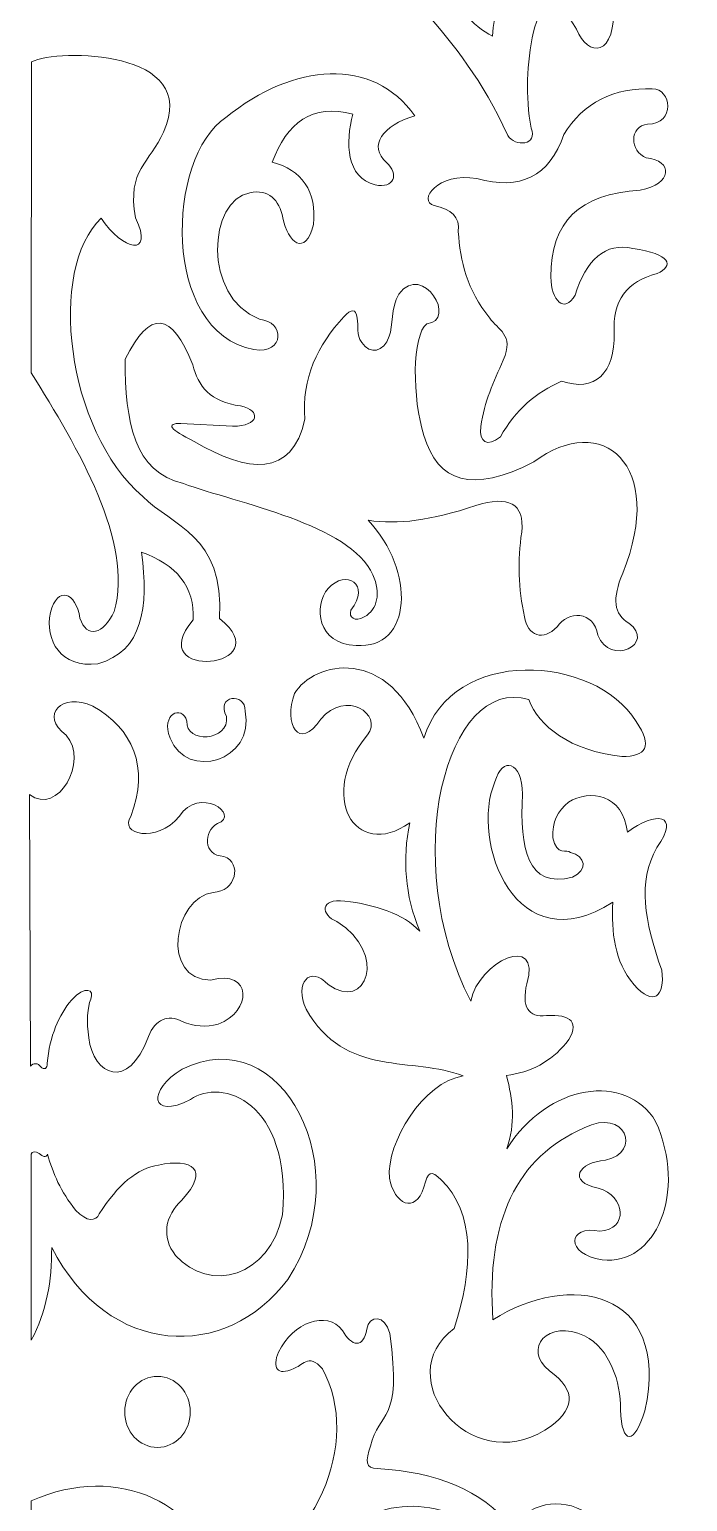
# Model space of a CAD drawing. Header units: centimetres. Extents: x -29 to 29, y -119 to 120.
# Drawn here: x -28.5 to -12.28, y -95.54 to -59.28 of the extents above; entities that cross this region are included whole.
import ezdxf

# ---------------------------------------------------------------- set-up
doc = ezdxf.new("R2010")
doc.units = ezdxf.units.CM
doc.header["$MEASUREMENT"] = 0
doc.layers.add('layer 1', color=7, linetype='Continuous')

msp = doc.modelspace()

# ---------------------------------------------------------------- linework, layer by layer
at = {"layer": 'layer 1', "color": 242, "lineweight": 9}
msp.add_ellipse((-25.34634, -93.33586), major_axis=(0, 0.875), ratio=0.92285714, dxfattribs=at)
for points, knots in [([(-16.1376, -61.71586), (-15.95907, -62.13613), (-16.53252, -62.186), (-16.71509, -61.89086), (-16.71509, -61.89086), (-17.94805, -59.16221), (-19.60045, -58.3938), (-20.64509, -56.19586), (-20.64509, -56.19586), (-21.55007, -54.47193), (-21.80926, -51.04491), (-19.49759, -49.23586), (-19.49759, -49.23586), (-18.88172, -48.62799), (-18.4038, -48.748), (-18.06385, -49.59586), (-18.06385, -49.59586), (-17.80241, -50.48303), (-17.93618, -51.08947), (-18.4876, -50.98336), (-18.4876, -50.98336), (-19.26617, -50.54859), (-19.59963, -51.50682), (-19.0001, -52.26586), (-19.0001, -52.26586), (-18.51714, -52.94497), (-19.17434, -53.49293), (-19.6251, -52.76086), (-19.6251, -52.76086), (-19.82792, -52.30058), (-20.02972, -52.28976), (-20.23009, -52.93586), (-20.23009, -52.93586), (-20.40332, -53.48667), (-20.46353, -54.05872), (-20.43009, -54.64836), (-20.43009, -54.64836), (-20.38823, -55.00836), (-20.28155, -55.11336), (-20.11009, -54.96336), (-20.11009, -54.96336), (-19.8231, -54.59468), (-19.23152, -54.51197), (-19.1126, -55.05836), (-19.1126, -55.05836), (-19.17976, -55.91583), (-18.93112, -56.30726), (-18.29885, -56.51711), (-18.29885, -56.51711), (-17.53964, -56.8414), (-17.38005, -57.71811), (-18.0376, -58.20586), (-18.0376, -58.20586), (-18.03282, -58.67187), (-17.59069, -59.19994), (-17.0901, -59.44336), (-17.0901, -59.44336), (-16.95489, -57.19668), (-14.35917, -56.44531), (-14.10259, -58.57336), (-14.10259, -58.57336), (-14.02965, -60.03103), (-14.75066, -59.95502), (-15.0201, -59.27836), (-15.0201, -59.27836), (-15.43522, -58.48945), (-15.91274, -58.61469), (-16.08009, -59.34336), (-16.08009, -59.34336), (-16.25073, -60.12594), (-16.27967, -60.91624), (-16.1376, -61.71586)], [0, 0, 0, 0, 0.05263158, 0.05263158, 0.05263158, 0.05263158, 0.10526316, 0.10526316, 0.10526316, 0.10526316, 0.15789474, 0.15789474, 0.15789474, 0.15789474, 0.21052632, 0.21052632, 0.21052632, 0.21052632, 0.26315789, 0.26315789, 0.26315789, 0.26315789, 0.31578947, 0.31578947, 0.31578947, 0.31578947, 0.36842105, 0.36842105, 0.36842105, 0.36842105, 0.42105263, 0.42105263, 0.42105263, 0.42105263, 0.47368421, 0.47368421, 0.47368421, 0.47368421, 0.52631579, 0.52631579, 0.52631579, 0.52631579, 0.57894737, 0.57894737, 0.57894737, 0.57894737, 0.63157895, 0.63157895, 0.63157895, 0.63157895, 0.68421053, 0.68421053, 0.68421053, 0.68421053, 0.73684211, 0.73684211, 0.73684211, 0.73684211, 0.78947368, 0.78947368, 0.78947368, 0.78947368, 0.84210526, 0.84210526, 0.84210526, 0.84210526, 0.89473684, 0.89473684, 0.89473684, 0.89473684, 1, 1, 1, 1]), ([(-28.45134, -60.08086), (-28.45134, -60.08086), (-28.45634, -67.74336), (-28.45634, -67.74336), (-28.45634, -67.74336), (-27.30649, -69.59769), (-25.91643, -71.91077), (-26.41634, -73.61586), (-26.41634, -73.61586), (-26.67556, -74.188), (-27.09215, -74.3005), (-27.25634, -73.78086), (-27.25634, -73.78086), (-27.35997, -73.14432), (-27.80737, -72.97678), (-27.98384, -73.64336), (-27.98384, -73.64336), (-28.13024, -74.33053), (-27.73146, -75.02067), (-26.81634, -74.90586), (-26.81634, -74.90586), (-25.7051, -74.5965), (-25.56294, -73.5166), (-25.73884, -72.16086), (-25.73884, -72.16086), (-24.90093, -72.44951), (-24.41587, -73.01367), (-24.47134, -73.82336), (-24.47134, -73.82336), (-25.7446, -75.36636), (-22.27348, -75.01437), (-23.81634, -73.79461), (-23.81634, -73.79461), (-23.69085, -71.72458), (-24.99664, -71.5182), (-25.70884, -70.78586), (-25.70884, -70.78586), (-27.61134, -69.15961), (-28.05043, -65.17012), (-26.73384, -63.92836), (-26.73384, -63.92836), (-26.20654, -64.7316), (-25.42057, -64.90549), (-25.88884, -63.92086), (-25.88884, -63.92086), (-26.10396, -62.72877), (-25.53156, -62.57244), (-25.19884, -61.80836), (-25.19884, -61.80836), (-24.26285, -59.76876), (-27.80374, -59.74933), (-28.45134, -60.08086)], [0, 0, 0, 0, 0.07142857, 0.07142857, 0.07142857, 0.07142857, 0.14285714, 0.14285714, 0.14285714, 0.14285714, 0.21428571, 0.21428571, 0.21428571, 0.21428571, 0.28571429, 0.28571429, 0.28571429, 0.28571429, 0.35714286, 0.35714286, 0.35714286, 0.35714286, 0.42857143, 0.42857143, 0.42857143, 0.42857143, 0.5, 0.5, 0.5, 0.5, 0.57142857, 0.57142857, 0.57142857, 0.57142857, 0.64285714, 0.64285714, 0.64285714, 0.64285714, 0.71428571, 0.71428571, 0.71428571, 0.71428571, 0.78571429, 0.78571429, 0.78571429, 0.78571429, 0.85714286, 0.85714286, 0.85714286, 0.85714286, 1, 1, 1, 1]), ([(-19.00385, -61.41336), (-19.80494, -61.63751), (-20.16003, -62.15369), (-19.70134, -62.56086), (-19.70134, -62.56086), (-19.38322, -62.85031), (-19.51581, -63.20661), (-19.9802, -63.1103), (-19.9802, -63.1103), (-20.69301, -62.93485), (-20.72361, -62.06719), (-20.5302, -61.3703), (-20.5302, -61.3703), (-21.53073, -61.08451), (-22.1676, -61.59097), (-22.51634, -62.55336), (-22.51634, -62.55336), (-21.80494, -62.72365), (-21.40539, -63.28517), (-21.50384, -64.08836), (-21.50384, -64.08836), (-21.69911, -64.88642), (-22.14138, -64.54003), (-22.25384, -63.91836), (-22.25384, -63.91836), (-22.35786, -63.48292), (-22.59512, -63.20801), (-23.07384, -63.30336), (-23.07384, -63.30336), (-24.08235, -63.4715), (-24.25826, -65.86614), (-22.83384, -66.42086), (-22.83384, -66.42086), (-22.19656, -66.47267), (-22.20878, -67.28416), (-22.96884, -67.16836), (-22.96884, -67.16836), (-25.2707, -66.73161), (-25.13157, -62.4379), (-23.66384, -61.44836), (-23.66384, -61.44836), (-21.98211, -60.09598), (-20.04325, -59.94066), (-19.00385, -61.41336)], [0, 0, 0, 0, 0.08333333, 0.08333333, 0.08333333, 0.08333333, 0.16666667, 0.16666667, 0.16666667, 0.16666667, 0.25, 0.25, 0.25, 0.25, 0.33333333, 0.33333333, 0.33333333, 0.33333333, 0.41666667, 0.41666667, 0.41666667, 0.41666667, 0.5, 0.5, 0.5, 0.5, 0.58333333, 0.58333333, 0.58333333, 0.58333333, 0.66666667, 0.66666667, 0.66666667, 0.66666667, 0.75, 0.75, 0.75, 0.75, 0.83333333, 0.83333333, 0.83333333, 0.83333333, 1, 1, 1, 1]), ([(-17.93385, -64.26086), (-17.89101, -63.90262), (-18.10134, -63.7078), (-18.52634, -63.61836), (-18.52634, -63.61836), (-18.94908, -63.50599), (-18.44178, -62.78453), (-17.47384, -62.95461), (-17.47384, -62.95461), (-16.40573, -63.2589), (-15.69074, -62.89683), (-15.32885, -61.86836), (-15.32885, -61.86836), (-14.88034, -61.09535), (-14.06037, -60.69922), (-13.15135, -60.74586), (-13.15135, -60.74586), (-12.68266, -60.73093), (-12.56547, -61.60561), (-13.26635, -61.61586), (-13.26635, -61.61586), (-13.72747, -61.66315), (-13.70715, -62.28663), (-13.30134, -62.44336), (-13.30134, -62.44336), (-12.63358, -62.50858), (-12.65474, -63.09459), (-13.44938, -63.24182), (-13.44938, -63.24182), (-14.95396, -63.33837), (-15.65285, -64.01159), (-15.65384, -65.38086), (-15.65384, -65.38086), (-15.64208, -65.95732), (-15.316, -66.29754), (-15.05635, -65.82586), (-15.05635, -65.82586), (-14.79163, -64.95648), (-14.30607, -64.51793), (-13.63134, -64.67586), (-13.63134, -64.67586), (-12.69875, -64.8033), (-12.60605, -65.11168), (-13.03259, -65.29586), (-13.03259, -65.29586), (-13.78262, -65.48154), (-14.13513, -65.96779), (-14.0901, -66.75461), (-14.0901, -66.75461), (-14.06479, -67.74886), (-14.57392, -68.22298), (-15.38634, -67.94586), (-15.38634, -67.94586), (-16.01395, -68.22268), (-16.51467, -68.64231), (-16.89635, -69.31836), (-16.89635, -69.31836), (-17.22519, -69.56987), (-17.42409, -69.46446), (-17.37634, -69.06086), (-17.37634, -69.06086), (-17.29358, -68.44476), (-17.05884, -67.96586), (-16.82634, -67.43086), (-16.82634, -67.43086), (-16.54113, -66.78492), (-16.97214, -66.68075), (-17.15634, -66.39086), (-17.15634, -66.39086), (-17.72261, -65.70691), (-17.8848, -64.98868), (-17.93385, -64.26086)], [0, 0, 0, 0, 0.05263158, 0.05263158, 0.05263158, 0.05263158, 0.10526316, 0.10526316, 0.10526316, 0.10526316, 0.15789474, 0.15789474, 0.15789474, 0.15789474, 0.21052632, 0.21052632, 0.21052632, 0.21052632, 0.26315789, 0.26315789, 0.26315789, 0.26315789, 0.31578947, 0.31578947, 0.31578947, 0.31578947, 0.36842105, 0.36842105, 0.36842105, 0.36842105, 0.42105263, 0.42105263, 0.42105263, 0.42105263, 0.47368421, 0.47368421, 0.47368421, 0.47368421, 0.52631579, 0.52631579, 0.52631579, 0.52631579, 0.57894737, 0.57894737, 0.57894737, 0.57894737, 0.63157895, 0.63157895, 0.63157895, 0.63157895, 0.68421053, 0.68421053, 0.68421053, 0.68421053, 0.73684211, 0.73684211, 0.73684211, 0.73684211, 0.78947368, 0.78947368, 0.78947368, 0.78947368, 0.84210526, 0.84210526, 0.84210526, 0.84210526, 0.89473684, 0.89473684, 0.89473684, 0.89473684, 1, 1, 1, 1]), ([(-26.14134, -67.40336), (-26.14909, -68.95365), (-25.91899, -70.19302), (-24.70884, -70.46586), (-24.70884, -70.46586), (-23.36513, -70.95753), (-20.60088, -71.46771), (-20.03634, -72.71336), (-20.03634, -72.71336), (-19.84726, -73.17705), (-19.91465, -73.55809), (-20.25134, -73.75336), (-20.25134, -73.75336), (-20.48397, -73.88345), (-20.64006, -73.76864), (-20.58009, -73.58461), (-20.58009, -73.58461), (-20.07786, -72.9465), (-20.69899, -72.5702), (-21.14259, -73.05086), (-21.14259, -73.05086), (-21.50324, -73.487), (-21.4153, -74.4209), (-20.45384, -74.45711), (-20.45384, -74.45711), (-19.06242, -74.55758), (-18.97973, -72.60761), (-20.15383, -71.37336), (-20.15383, -71.37336), (-19.4155, -71.48283), (-18.619, -71.37865), (-17.50384, -71.01086), (-17.50384, -71.01086), (-16.70212, -70.75751), (-16.29726, -70.9462), (-16.37135, -71.66836), (-16.37135, -71.66836), (-16.46897, -72.36719), (-16.45345, -73.06086), (-16.30135, -73.74836), (-16.30135, -73.74836), (-16.23207, -74.21801), (-15.83776, -74.36069), (-15.49385, -73.99586), (-15.49385, -73.99586), (-15.24421, -73.59648), (-14.58505, -73.59501), (-14.49384, -74.20086), (-14.49384, -74.20086), (-14.20364, -74.98464), (-13.04531, -74.41186), (-13.73135, -73.90586), (-13.73135, -73.90586), (-14.09931, -73.69213), (-14.14503, -73.30352), (-13.88135, -72.67586), (-13.88135, -72.67586), (-12.79832, -70.00848), (-14.39766, -68.66452), (-16.07134, -69.93586), (-16.07134, -69.93586), (-17.58479, -70.71698), (-18.45026, -70.43807), (-18.77884, -69.28086), (-18.77884, -69.28086), (-19.07403, -68.38451), (-19.07595, -66.8107), (-18.70762, -66.53099), (-18.70762, -66.53099), (-17.94658, -66.4657), (-18.79519, -65.00209), (-19.39761, -65.79849), (-19.39761, -65.79849), (-19.609, -66.14599), (-19.53253, -66.58587), (-19.64012, -66.84099), (-19.64012, -66.84099), (-19.77119, -67.23679), (-20.10503, -67.2984), (-20.31134, -66.99336), (-20.31134, -66.99336), (-20.46014, -66.79253), (-20.38634, -66.5917), (-20.42384, -66.39086), (-20.42384, -66.39086), (-20.45534, -66.15466), (-20.5701, -66.1575), (-20.75384, -66.35836), (-20.75384, -66.35836), (-21.3917, -67.04237), (-21.80253, -67.89339), (-21.71384, -68.88086), (-21.71384, -68.88086), (-22.02783, -70.3166), (-23.11497, -70.21687), (-24.44634, -69.42836), (-24.44634, -69.42836), (-25.04436, -69.13217), (-25.15186, -68.98466), (-24.76884, -68.98586), (-24.76884, -68.98586), (-24.76884, -68.98586), (-23.49384, -69.05586), (-23.49384, -69.05586), (-23.49384, -69.05586), (-22.83598, -69.05475), (-22.78459, -68.6612), (-23.29706, -68.55697), (-23.29706, -68.55697), (-24.03853, -68.45704), (-24.35421, -68.06528), (-24.47634, -67.54086), (-24.47634, -67.54086), (-24.99443, -66.23185), (-25.52875, -66.17353), (-26.14134, -67.40336)], [0, 0, 0, 0, 0.03333333, 0.03333333, 0.03333333, 0.03333333, 0.06666667, 0.06666667, 0.06666667, 0.06666667, 0.1, 0.1, 0.1, 0.1, 0.13333333, 0.13333333, 0.13333333, 0.13333333, 0.16666667, 0.16666667, 0.16666667, 0.16666667, 0.2, 0.2, 0.2, 0.2, 0.23333333, 0.23333333, 0.23333333, 0.23333333, 0.26666667, 0.26666667, 0.26666667, 0.26666667, 0.3, 0.3, 0.3, 0.3, 0.33333333, 0.33333333, 0.33333333, 0.33333333, 0.36666667, 0.36666667, 0.36666667, 0.36666667, 0.4, 0.4, 0.4, 0.4, 0.43333333, 0.43333333, 0.43333333, 0.43333333, 0.46666667, 0.46666667, 0.46666667, 0.46666667, 0.5, 0.5, 0.5, 0.5, 0.53333333, 0.53333333, 0.53333333, 0.53333333, 0.56666667, 0.56666667, 0.56666667, 0.56666667, 0.6, 0.6, 0.6, 0.6, 0.63333333, 0.63333333, 0.63333333, 0.63333333, 0.66666667, 0.66666667, 0.66666667, 0.66666667, 0.7, 0.7, 0.7, 0.7, 0.73333333, 0.73333333, 0.73333333, 0.73333333, 0.76666667, 0.76666667, 0.76666667, 0.76666667, 0.8, 0.8, 0.8, 0.8, 0.83333333, 0.83333333, 0.83333333, 0.83333333, 0.86666667, 0.86666667, 0.86666667, 0.86666667, 0.9, 0.9, 0.9, 0.9, 0.93333333, 0.93333333, 0.93333333, 0.93333333, 1, 1, 1, 1]), ([(-21.32496, -76.27261), (-20.70195, -75.53038), (-19.78002, -76.15614), (-20.17001, -76.66027), (-20.17001, -76.66027), (-21.42103, -78.13762), (-20.4891, -79.77569), (-19.13003, -78.82777), (-19.13003, -78.82777), (-19.31493, -79.71852), (-19.2501, -80.60718), (-18.88384, -81.49336), (-18.88384, -81.49336), (-19.27601, -81.06992), (-20.0139, -80.82968), (-20.72634, -80.75586), (-20.72634, -80.75586), (-21.36911, -80.67327), (-21.31544, -81.10082), (-20.92384, -81.25586), (-20.92384, -81.25586), (-19.6607, -82.05105), (-20.19639, -83.4951), (-21.13884, -82.81086), (-21.13884, -82.81086), (-21.5966, -82.3247), (-21.98284, -82.76883), (-21.67884, -83.41836), (-21.67884, -83.41836), (-20.73291, -85.12146), (-19.02514, -84.57328), (-17.81385, -85.06086), (-17.81385, -85.06086), (-18.79559, -85.20709), (-19.71185, -86.71307), (-19.62885, -87.57586), (-19.62885, -87.57586), (-19.51072, -88.21702), (-19.00181, -88.47819), (-18.78135, -87.79836), (-18.78135, -87.79836), (-18.68319, -87.39647), (-18.60558, -87.38219), (-18.35135, -87.61836), (-18.35135, -87.61836), (-17.52657, -88.41), (-17.54976, -89.81853), (-18.03635, -91.28086), (-18.03635, -91.28086), (-19.64468, -92.4782), (-17.65323, -94.9426), (-15.79884, -93.78336), (-15.79884, -93.78336), (-15.03788, -93.3014), (-15.00122, -92.81473), (-15.68884, -92.32336), (-15.68884, -92.32336), (-16.3647, -91.77251), (-15.72375, -91.04333), (-14.81885, -91.45836), (-14.81885, -91.45836), (-14.19006, -91.79452), (-13.92662, -92.59767), (-13.93884, -93.27836), (-13.93884, -93.27836), (-13.90384, -94.17073), (-13.58662, -94.14993), (-13.33384, -93.30586), (-13.33384, -93.30586), (-12.68309, -90.31057), (-15.21938, -89.86524), (-17.08135, -91.07086), (-17.08135, -91.07086), (-17.24788, -88.63445), (-16.49789, -87.05777), (-14.83134, -86.34086), (-14.83134, -86.34086), (-13.80591, -85.82197), (-13.40147, -86.94835), (-14.30384, -87.13336), (-14.30384, -87.13336), (-14.9724, -87.18777), (-15.25551, -87.66927), (-14.48594, -87.82158), (-14.48594, -87.82158), (-13.80441, -88.01467), (-13.73496, -88.84474), (-14.44135, -88.88586), (-14.44135, -88.88586), (-15.2544, -88.71338), (-15.29733, -89.46293), (-14.38843, -89.58658), (-14.38843, -89.58658), (-13.06725, -89.75295), (-12.28276, -87.9178), (-13.07135, -86.17836), (-13.07135, -86.17836), (-13.78681, -84.96863), (-15.73038, -85.24002), (-16.73885, -86.85836), (-16.73885, -86.85836), (-16.51892, -86.24172), (-16.58259, -85.64198), (-16.74885, -85.04836), (-16.74885, -85.04836), (-16.14741, -84.97596), (-15.65147, -84.70533), (-15.27291, -84.25107), (-15.27291, -84.25107), (-14.90486, -83.73991), (-15.1659, -83.53633), (-15.7579, -83.57107), (-15.7579, -83.57107), (-16.21409, -83.62718), (-16.37921, -83.34839), (-16.2426, -82.79211), (-16.2426, -82.79211), (-15.8772, -81.51372), (-17.43793, -82.23796), (-17.62635, -83.21836), (-17.62635, -83.21836), (-19.42429, -79.72836), (-18.21935, -75.1769), (-16.19884, -75.79086), (-16.19884, -75.79086), (-15.94788, -76.44732), (-15.18151, -77.05056), (-13.89884, -77.19086), (-13.89884, -77.19086), (-13.31174, -77.19622), (-13.13309, -76.94704), (-13.55134, -76.32586), (-13.55134, -76.32586), (-14.57146, -74.67937), (-18.0841, -74.45976), (-18.78384, -76.74086), (-18.78384, -76.74086), (-19.6312, -74.42067), (-21.50362, -74.85066), (-21.96746, -75.64011), (-21.96746, -75.64011), (-22.2517, -76.38473), (-21.85466, -77.07395), (-21.32496, -76.27261)], [0, 0, 0, 0, 0.02702703, 0.02702703, 0.02702703, 0.02702703, 0.05405405, 0.05405405, 0.05405405, 0.05405405, 0.08108108, 0.08108108, 0.08108108, 0.08108108, 0.10810811, 0.10810811, 0.10810811, 0.10810811, 0.13513514, 0.13513514, 0.13513514, 0.13513514, 0.16216216, 0.16216216, 0.16216216, 0.16216216, 0.18918919, 0.18918919, 0.18918919, 0.18918919, 0.21621622, 0.21621622, 0.21621622, 0.21621622, 0.24324324, 0.24324324, 0.24324324, 0.24324324, 0.27027027, 0.27027027, 0.27027027, 0.27027027, 0.2972973, 0.2972973, 0.2972973, 0.2972973, 0.32432432, 0.32432432, 0.32432432, 0.32432432, 0.35135135, 0.35135135, 0.35135135, 0.35135135, 0.37837838, 0.37837838, 0.37837838, 0.37837838, 0.40540541, 0.40540541, 0.40540541, 0.40540541, 0.43243243, 0.43243243, 0.43243243, 0.43243243, 0.45945946, 0.45945946, 0.45945946, 0.45945946, 0.48648649, 0.48648649, 0.48648649, 0.48648649, 0.51351351, 0.51351351, 0.51351351, 0.51351351, 0.54054054, 0.54054054, 0.54054054, 0.54054054, 0.56756757, 0.56756757, 0.56756757, 0.56756757, 0.59459459, 0.59459459, 0.59459459, 0.59459459, 0.62162162, 0.62162162, 0.62162162, 0.62162162, 0.64864865, 0.64864865, 0.64864865, 0.64864865, 0.67567568, 0.67567568, 0.67567568, 0.67567568, 0.7027027, 0.7027027, 0.7027027, 0.7027027, 0.72972973, 0.72972973, 0.72972973, 0.72972973, 0.75675676, 0.75675676, 0.75675676, 0.75675676, 0.78378378, 0.78378378, 0.78378378, 0.78378378, 0.81081081, 0.81081081, 0.81081081, 0.81081081, 0.83783784, 0.83783784, 0.83783784, 0.83783784, 0.86486486, 0.86486486, 0.86486486, 0.86486486, 0.89189189, 0.89189189, 0.89189189, 0.89189189, 0.91891892, 0.91891892, 0.91891892, 0.91891892, 0.94594595, 0.94594595, 0.94594595, 0.94594595, 1, 1, 1, 1]), ([(-28.50259, -78.12961), (-27.79336, -78.66052), (-27.03851, -77.31051), (-27.59384, -76.66836), (-27.59384, -76.66836), (-28.26763, -76.16749), (-27.70145, -75.60951), (-26.93884, -75.94836), (-26.93884, -75.94836), (-25.96429, -76.50315), (-25.53727, -77.44763), (-26.00634, -78.66836), (-26.00634, -78.66836), (-26.30387, -79.09326), (-25.38038, -79.35752), (-24.80634, -78.66336), (-24.80634, -78.66336), (-24.33338, -77.90434), (-23.28088, -78.62239), (-23.87134, -78.84336), (-23.87134, -78.84336), (-24.21587, -79.04423), (-24.23037, -79.62402), (-23.71134, -79.65336), (-23.71134, -79.65336), (-23.24999, -79.81797), (-23.41453, -80.51957), (-23.97384, -80.53836), (-23.97384, -80.53836), (-24.95358, -80.67181), (-25.27675, -82.70294), (-24.02884, -82.70086), (-24.02884, -82.70086), (-23.00744, -82.41554), (-23.01006, -83.48419), (-23.85384, -83.78586), (-23.85384, -83.78586), (-24.14353, -83.8663), (-24.44988, -83.83813), (-24.73884, -83.71836), (-24.73884, -83.71836), (-25.1006, -83.53301), (-25.39168, -83.66671), (-25.57134, -84.08836), (-25.57134, -84.08836), (-26.07779, -85.4579), (-26.91795, -85.03738), (-27.04134, -84.11836), (-27.04134, -84.11836), (-27.09667, -83.73211), (-27.07348, -83.35905), (-26.99134, -83.16711), (-26.99134, -83.16711), (-26.89152, -82.93386), (-27.12057, -82.81635), (-27.46884, -83.19336), (-27.46884, -83.19336), (-27.77192, -83.55183), (-28.00633, -84.07829), (-28.06634, -84.74836), (-28.06634, -84.74836), (-28.06302, -84.87259), (-28.1227, -84.92949), (-28.23384, -84.83086), (-28.23384, -84.83086), (-28.27724, -84.74872), (-28.42383, -84.721), (-28.47634, -84.82336), (-28.47634, -84.82336), (-28.47634, -84.82336), (-28.50259, -78.12961), (-28.50259, -78.12961)], [0, 0, 0, 0, 0.05263158, 0.05263158, 0.05263158, 0.05263158, 0.10526316, 0.10526316, 0.10526316, 0.10526316, 0.15789474, 0.15789474, 0.15789474, 0.15789474, 0.21052632, 0.21052632, 0.21052632, 0.21052632, 0.26315789, 0.26315789, 0.26315789, 0.26315789, 0.31578947, 0.31578947, 0.31578947, 0.31578947, 0.36842105, 0.36842105, 0.36842105, 0.36842105, 0.42105263, 0.42105263, 0.42105263, 0.42105263, 0.47368421, 0.47368421, 0.47368421, 0.47368421, 0.52631579, 0.52631579, 0.52631579, 0.52631579, 0.57894737, 0.57894737, 0.57894737, 0.57894737, 0.63157895, 0.63157895, 0.63157895, 0.63157895, 0.68421053, 0.68421053, 0.68421053, 0.68421053, 0.73684211, 0.73684211, 0.73684211, 0.73684211, 0.78947368, 0.78947368, 0.78947368, 0.78947368, 0.84210526, 0.84210526, 0.84210526, 0.84210526, 0.89473684, 0.89473684, 0.89473684, 0.89473684, 1, 1, 1, 1]), ([(-24.62384, -76.31836), (-24.66213, -76.88341), (-23.56935, -76.82368), (-23.64384, -76.20336), (-23.64384, -76.20336), (-23.93085, -75.68845), (-23.17487, -75.59377), (-23.18634, -76.07336), (-23.18634, -76.07336), (-22.93215, -77.30425), (-24.62654, -77.79899), (-25.03384, -76.73586), (-25.03384, -76.73586), (-25.28078, -76.13917), (-24.7375, -75.91013), (-24.62384, -76.31836)], [0, 0, 0, 0, 0.2, 0.2, 0.2, 0.2, 0.4, 0.4, 0.4, 0.4, 0.6, 0.6, 0.6, 0.6, 1, 1, 1, 1]), ([(-13.76334, -79.05836), (-13.87493, -78.11604), (-14.6908, -77.9859), (-15.21835, -78.31836), (-15.21835, -78.31836), (-15.48133, -78.52851), (-15.62762, -78.81005), (-15.60334, -79.19586), (-15.60334, -79.19586), (-15.50886, -79.64886), (-15.25603, -79.47271), (-15.16584, -79.55336), (-15.16584, -79.55336), (-14.79721, -79.65473), (-14.73361, -79.97615), (-15.11584, -80.16586), (-15.11584, -80.16586), (-16.23233, -80.45241), (-16.42251, -79.46389), (-16.35334, -78.11836), (-16.35334, -78.11836), (-16.35637, -77.30639), (-16.85611, -77.17237), (-17.0321, -77.81711), (-17.0321, -77.81711), (-17.65819, -79.28993), (-16.49835, -82.33086), (-14.12834, -80.77836), (-14.12834, -80.77836), (-14.15656, -81.51969), (-14.09517, -82.23313), (-13.6021, -82.81211), (-13.6021, -82.81211), (-13.12176, -83.36325), (-12.83642, -83.10619), (-12.91834, -82.45836), (-12.91834, -82.45836), (-13.3528, -81.21783), (-13.51862, -80.29593), (-13.04334, -79.43086), (-13.04334, -79.43086), (-12.42933, -78.59307), (-13.08833, -78.53617), (-13.76334, -79.05836)], [0, 0, 0, 0, 0.08333333, 0.08333333, 0.08333333, 0.08333333, 0.16666667, 0.16666667, 0.16666667, 0.16666667, 0.25, 0.25, 0.25, 0.25, 0.33333333, 0.33333333, 0.33333333, 0.33333333, 0.41666667, 0.41666667, 0.41666667, 0.41666667, 0.5, 0.5, 0.5, 0.5, 0.58333333, 0.58333333, 0.58333333, 0.58333333, 0.66666667, 0.66666667, 0.66666667, 0.66666667, 0.75, 0.75, 0.75, 0.75, 0.83333333, 0.83333333, 0.83333333, 0.83333333, 1, 1, 1, 1]), ([(-28.45884, -86.98836), (-28.45884, -86.98836), (-28.45634, -91.56836), (-28.45634, -91.56836), (-28.45634, -91.56836), (-28.0808, -90.87986), (-27.94897, -90.10565), (-27.95384, -89.28336), (-27.95384, -89.28336), (-26.55993, -92.0001), (-23.66122, -92.10852), (-22.13384, -90.07086), (-22.13384, -90.07086), (-20.33799, -87.33117), (-22.29302, -83.65988), (-24.73884, -84.89336), (-24.73884, -84.89336), (-25.59831, -85.40059), (-25.53771, -86.16252), (-24.53134, -85.63836), (-24.53134, -85.63836), (-23.77401, -85.10606), (-22.04134, -85.66336), (-22.26384, -88.48086), (-22.26384, -88.48086), (-22.57938, -90.01058), (-24.05854, -90.419), (-24.90134, -89.48336), (-24.90134, -89.48336), (-25.25828, -89.0264), (-25.15948, -88.50742), (-24.74884, -88.11836), (-24.74884, -88.11836), (-24.03793, -87.35709), (-24.50042, -87.08546), (-25.31884, -87.25586), (-25.31884, -87.25586), (-25.83801, -87.3325), (-26.32551, -87.73416), (-26.78134, -88.46086), (-26.78134, -88.46086), (-26.86936, -88.63591), (-27.07822, -88.6743), (-27.36634, -88.36336), (-27.36634, -88.36336), (-27.72473, -87.9141), (-27.93176, -87.45322), (-28.05384, -86.98586), (-28.05384, -86.98586), (-28.08769, -87.08059), (-28.17603, -87.05398), (-28.26259, -86.96961), (-28.26259, -86.96961), (-28.34946, -86.90395), (-28.44012, -86.92082), (-28.45884, -86.98836)], [0, 0, 0, 0, 0.06666667, 0.06666667, 0.06666667, 0.06666667, 0.13333333, 0.13333333, 0.13333333, 0.13333333, 0.2, 0.2, 0.2, 0.2, 0.26666667, 0.26666667, 0.26666667, 0.26666667, 0.33333333, 0.33333333, 0.33333333, 0.33333333, 0.4, 0.4, 0.4, 0.4, 0.46666667, 0.46666667, 0.46666667, 0.46666667, 0.53333333, 0.53333333, 0.53333333, 0.53333333, 0.6, 0.6, 0.6, 0.6, 0.66666667, 0.66666667, 0.66666667, 0.66666667, 0.73333333, 0.73333333, 0.73333333, 0.73333333, 0.8, 0.8, 0.8, 0.8, 0.86666667, 0.86666667, 0.86666667, 0.86666667, 1, 1, 1, 1]), ([(-28.45634, -95.52336), (-28.45634, -95.52336), (-28.45634, -100.65086), (-28.45634, -100.65086), (-28.45634, -100.65086), (-27.86315, -101.06355), (-27.19202, -101.1622), (-26.38189, -100.75963), (-26.38189, -100.75963), (-25.62016, -99.91361), (-25.83267, -99.24631), (-26.66009, -99.67711), (-26.66009, -99.67711), (-27.76257, -100.00673), (-27.95857, -98.65188), (-27.55927, -98.59588), (-27.55927, -98.59588), (-26.46378, -98.55745), (-26.51877, -97.91859), (-27.27634, -97.33836), (-27.27634, -97.33836), (-28.10935, -96.77915), (-27.33582, -95.73518), (-26.35001, -95.87743), (-26.35001, -95.87743), (-24.56134, -96.08586), (-23.76678, -99.6145), (-24.56501, -100.22368), (-24.56501, -100.22368), (-25.05664, -100.095), (-25.11515, -101.2697), (-24.38634, -100.81961), (-24.38634, -100.81961), (-24.14775, -100.71554), (-23.9437, -100.73104), (-23.78134, -100.89086), (-23.78134, -100.89086), (-23.20166, -101.28486), (-23.09963, -100.24976), (-23.55884, -100.23586), (-23.55884, -100.23586), (-23.55884, -100.23586), (-23.55578, -99.6394), (-23.55578, -99.6394), (-23.55578, -99.6394), (-23.53482, -99.42995), (-23.22663, -99.34877), (-23.13578, -99.5294), (-23.13578, -99.5294), (-22.83186, -100.26571), (-21.69541, -99.94057), (-21.72634, -99.07086), (-21.72634, -99.07086), (-21.85048, -97.85377), (-20.95218, -97.42559), (-20.44384, -98.14586), (-20.44384, -98.14586), (-20.26324, -98.52173), (-19.97658, -98.41255), (-19.93884, -97.84336), (-19.93884, -97.84336), (-19.90534, -97.05443), (-20.2956, -96.72151), (-20.94384, -96.59586), (-20.94384, -96.59586), (-20.05344, -95.2892), (-18.05899, -95.42616), (-17.10135, -96.55086), (-17.10135, -96.55086), (-16.36387, -97.34862), (-16.31396, -98.88018), (-17.29134, -99.51836), (-17.29134, -99.51836), (-17.82193, -99.8461), (-18.24194, -99.61552), (-18.32384, -99.10336), (-18.32384, -99.10336), (-18.48306, -98.53969), (-18.90526, -98.53767), (-19.15385, -99.13586), (-19.15385, -99.13586), (-19.38843, -101.49435), (-15.41807, -101.95484), (-15.30385, -99.13336), (-15.30385, -99.13336), (-14.98007, -100.12253), (-14.2763, -100.88342), (-13.19129, -100.82904), (-13.19129, -100.82904), (-12.59637, -100.76389), (-12.61085, -100.04789), (-13.1738, -99.85904), (-13.1738, -99.85904), (-14.08508, -99.71055), (-14.35213, -99.19179), (-14.13379, -98.39404), (-14.13379, -98.39404), (-13.37297, -96.05547), (-15.50992, -94.8005), (-16.62134, -96.16336), (-16.62134, -96.16336), (-17.374, -95.25951), (-18.45394, -94.81443), (-19.92884, -94.73086), (-19.92884, -94.73086), (-20.2251, -94.73851), (-20.22048, -94.53778), (-20.09634, -94.18086), (-20.09634, -94.18086), (-19.89962, -93.2962), (-19.29862, -93.65572), (-19.62385, -91.40086), (-19.62385, -91.40086), (-19.72898, -90.94124), (-20.13972, -90.93589), (-20.18633, -91.29836), (-20.18633, -91.29836), (-20.26319, -91.77509), (-20.56967, -91.73447), (-20.78884, -91.32836), (-20.78884, -91.32836), (-21.17024, -90.82345), (-22.01043, -91.12796), (-22.36384, -91.86211), (-22.36384, -91.86211), (-22.521, -92.25275), (-22.40866, -92.46027), (-21.98634, -92.26586), (-21.98634, -92.26586), (-21.80354, -92.22212), (-21.62501, -91.86165), (-21.28384, -92.27586), (-21.28384, -92.27586), (-20.29545, -94.08125), (-21.44751, -96.75721), (-23.73634, -97.73836), (-23.73634, -97.73836), (-24.19286, -95.5547), (-26.30025, -94.58404), (-28.45634, -95.52336)], [0, 0, 0, 0, 0.02777778, 0.02777778, 0.02777778, 0.02777778, 0.05555556, 0.05555556, 0.05555556, 0.05555556, 0.08333333, 0.08333333, 0.08333333, 0.08333333, 0.11111111, 0.11111111, 0.11111111, 0.11111111, 0.13888889, 0.13888889, 0.13888889, 0.13888889, 0.16666667, 0.16666667, 0.16666667, 0.16666667, 0.19444444, 0.19444444, 0.19444444, 0.19444444, 0.22222222, 0.22222222, 0.22222222, 0.22222222, 0.25, 0.25, 0.25, 0.25, 0.27777778, 0.27777778, 0.27777778, 0.27777778, 0.30555556, 0.30555556, 0.30555556, 0.30555556, 0.33333333, 0.33333333, 0.33333333, 0.33333333, 0.36111111, 0.36111111, 0.36111111, 0.36111111, 0.38888889, 0.38888889, 0.38888889, 0.38888889, 0.41666667, 0.41666667, 0.41666667, 0.41666667, 0.44444444, 0.44444444, 0.44444444, 0.44444444, 0.47222222, 0.47222222, 0.47222222, 0.47222222, 0.5, 0.5, 0.5, 0.5, 0.52777778, 0.52777778, 0.52777778, 0.52777778, 0.55555556, 0.55555556, 0.55555556, 0.55555556, 0.58333333, 0.58333333, 0.58333333, 0.58333333, 0.61111111, 0.61111111, 0.61111111, 0.61111111, 0.63888889, 0.63888889, 0.63888889, 0.63888889, 0.66666667, 0.66666667, 0.66666667, 0.66666667, 0.69444444, 0.69444444, 0.69444444, 0.69444444, 0.72222222, 0.72222222, 0.72222222, 0.72222222, 0.75, 0.75, 0.75, 0.75, 0.77777778, 0.77777778, 0.77777778, 0.77777778, 0.80555556, 0.80555556, 0.80555556, 0.80555556, 0.83333333, 0.83333333, 0.83333333, 0.83333333, 0.86111111, 0.86111111, 0.86111111, 0.86111111, 0.88888889, 0.88888889, 0.88888889, 0.88888889, 0.91666667, 0.91666667, 0.91666667, 0.91666667, 0.94444444, 0.94444444, 0.94444444, 0.94444444, 1, 1, 1, 1])]:
    msp.add_open_spline(points, degree=3, knots=knots, dxfattribs=at)

doc.saveas('drawing.dxf')
